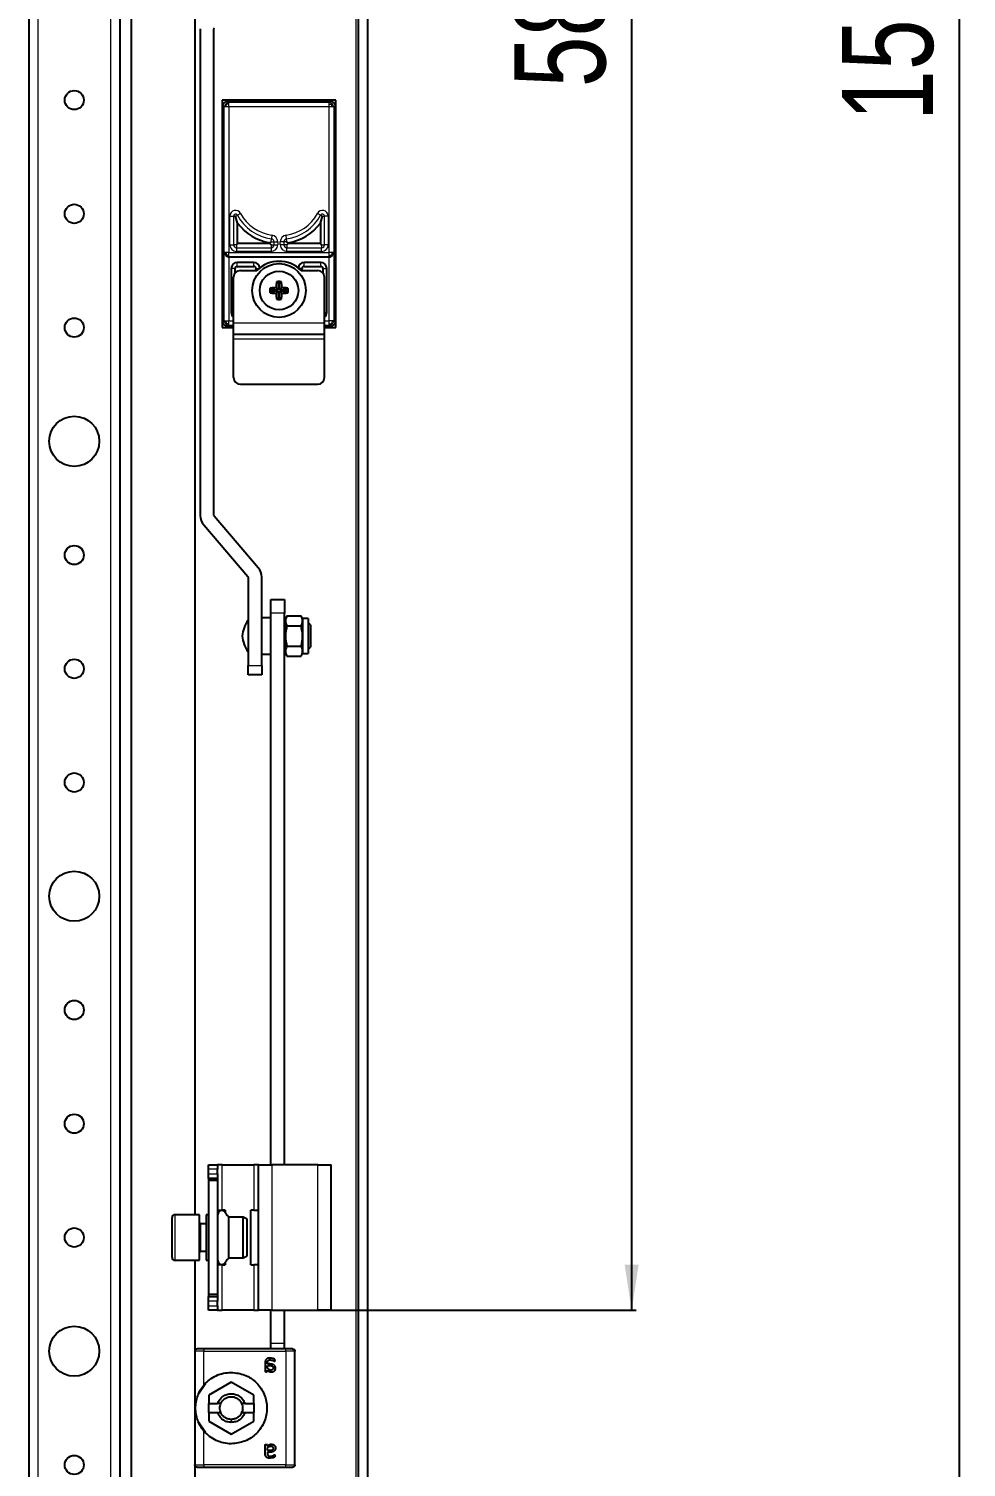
# Model space of a CAD drawing. Header units: millimetres. Extents: x -598 to 1638, y -1011 to 1043.
# Drawn here: x 1431.7 to 1637.8, y -317.3 to -1.2 of the extents above; entities that cross this region are included whole.
import ezdxf

# ---------------------------------------------------------------- set-up
doc = ezdxf.new("R2010")
doc.units = ezdxf.units.MM
doc.layers.add('FORMAT', color=7, linetype='Continuous')
doc.styles.add('SLDTEXTSTYLE0', font='TXT', dxfattribs={"width": 0.75})
doc.dimstyles.new('SLDDIMSTYLE0', dxfattribs={"dimtxt": 20, "dimasz": 10, "dimexe": 0, "dimexo": 0.0625, "dimgap": 5, "dimtad": 2, "dimdec": 1, "dimrnd": 1e-09, "dimzin": 12, "dimdsep": 46, "dimtxsty": 'SLDTEXTSTYLE0', "dimsah": 1, "dimcen": 0.09, "dimadec": 0, "dimazin": 3, "dimtfac": 1, "dimtofl": 0, "dimtmove": 0, "dimatfit": 3, "dimfxl": 0, "dimfrac": 2, "dimtolj": 1, "dimtzin": 12, "dimarcsym": 0})

# ---------------------------------------------------------------- blocks, each defined once
blk = doc.blocks.new('_D_5')
at = {"layer": 'FORMAT'}
for p, q in [((1498.25, 774.17), (1637.25, 774.17)), ((1636.25, 774.17), (1636.25, -757.83)), ((1498.25, -757.83), (1637.25, -757.83))]:
    blk.add_line(p, q, dxfattribs=at)
for points in [[(1636.25, 774.17), (1634.71, 764.17), (1637.78, 764.17)], [(1636.25, -757.83), (1637.78, -747.83), (1634.71, -747.83)]]:
    blk.add_solid(points, dxfattribs=at)
at = {"layer": 'FORMAT', "insert": (1610.46, -21.39), "char_height": 20, "attachment_point": 1, "rotation": 90, "style": 'SLDTEXTSTYLE0'}
blk.add_mtext('1532', dxfattribs=at)
blk = doc.blocks.new('_D_8')
at = {"layer": 'FORMAT'}
for p, q in [((1495.25, 299.17), (1565.25, 299.17)), ((1564.25, 299.17), (1564.25, -282.83)), ((1495.25, -282.83), (1565.25, -282.83))]:
    blk.add_line(p, q, dxfattribs=at)
for points in [[(1564.25, 299.17), (1562.71, 289.17), (1565.78, 289.17)], [(1564.25, -282.83), (1565.78, -272.83), (1562.71, -272.83)]]:
    blk.add_solid(points, dxfattribs=at)
at = {"layer": 'FORMAT', "insert": (1538.46, -14), "char_height": 20, "attachment_point": 1, "rotation": 90, "style": 'SLDTEXTSTYLE0'}
blk.add_mtext('582', dxfattribs=at)

msp = doc.modelspace()

# ---------------------------------------------------------------- linework, layer by layer
at = {"color": 7, "linetype": 'Continuous', "lineweight": 25}
for p, q in [((1504.24, -869.33), (1504.24, 885.67)), ((1506.24, -869.33), (1506.24, 885.67)), ((1454.24, 852.67), (1454.24, -836.33)), ((1431.74, 825.67), (1431.74, -809.33)), ((1451.74, 825.67), (1451.74, -809.33)), ((1468.24, 278.17), (1468.24, -261.83)), ((1469.44, -1.15), (1469.44, -108.13)), ((1472.44, -108.13), (1472.44, -1.15)), ((1499.24, -16.83), (1474.24, -16.83)), ((1474.24, -16.83), (1474.24, -66.83)), ((1474.42, -65.65), (1474.42, -18.01)), ((1475.42, -17.01), (1498.06, -17.01)), ((1499.06, -18.01), (1499.06, -65.65)), ((1499.24, -66.83), (1499.24, -16.83)), ((1477.64, -43.89), (1477.19, -42.33)), ((1477.64, -48.38), (1477.64, -43.89)), ((1495.84, -43.89), (1496.29, -42.33)), ((1495.84, -43.89), (1495.84, -48.38)), ((1477.64, -48.38), (1477.39, -48.63)), ((1484.74, -48.38), (1477.64, -48.38)), ((1484.74, -48.18), (1484.99, -47.96)), ((1484.74, -48.18), (1484.74, -48.38)), ((1484.74, -48.38), (1484.99, -48.63)), ((1488.74, -48.18), (1488.49, -47.96)), ((1488.74, -48.38), (1488.49, -48.63)), ((1488.74, -48.38), (1488.74, -48.18)), ((1495.84, -48.38), (1488.74, -48.38)), ((1495.84, -48.38), (1496.09, -48.63)), ((1475.71, -51.33), (1475.69, -51.33)), ((1475.72, -51.33), (1475.71, -51.33)), ((1497.76, -51.33), (1475.72, -51.33)), ((1481.24, -52.53), (1477.54, -52.53)), ((1477.54, -53.4), (1481.24, -53.4)), ((1495.94, -52.53), (1492.24, -52.53)), ((1492.24, -53.4), (1495.94, -53.4)), ((1497.77, -51.33), (1497.76, -51.33)), ((1497.79, -51.33), (1497.77, -51.33)), ((1476.24, -53.83), (1476.24, -63.53)), ((1476.74, -65.78), (1476.74, -55.78)), ((1477.11, -54.8), (1477.11, -53.83)), ((1478.24, -54.28), (1481.84, -54.28)), ((1481.68, -53.83), (1481.68, -54.28)), ((1486.63, -57.12), (1486.19, -56.76)), ((1486.85, -57.12), (1487.29, -56.76)), ((1491.64, -54.28), (1495.24, -54.28)), ((1491.81, -54.28), (1491.81, -53.83)), ((1496.38, -53.83), (1496.38, -54.8)), ((1496.74, -65.78), (1496.74, -55.78)), ((1497.24, -63.53), (1497.24, -53.83)), ((1485.18, -58.57), (1484.82, -58.13)), ((1485.18, -58.8), (1484.82, -59.23)), ((1486.63, -58.57), (1485.18, -58.57)), ((1485.18, -58.8), (1486.63, -58.8)), ((1486.63, -58.57), (1486.11, -58.05)), ((1486.63, -58.8), (1486.11, -59.31)), ((1486.63, -57.12), (1486.63, -58.57)), ((1486.63, -58.8), (1486.63, -60.24)), ((1486.85, -58.57), (1486.85, -57.12)), ((1486.85, -58.57), (1487.37, -58.05)), ((1488.3, -58.57), (1486.85, -58.57)), ((1486.85, -60.24), (1486.85, -58.8)), ((1486.85, -58.8), (1487.37, -59.31)), ((1486.85, -58.8), (1488.3, -58.8)), ((1488.3, -58.57), (1488.66, -58.13)), ((1488.3, -58.8), (1488.66, -59.23)), ((1486.63, -60.24), (1486.19, -60.6)), ((1486.85, -60.24), (1487.29, -60.6)), ((1476.74, -68.28), (1476.74, -65.78)), ((1496.74, -68.28), (1496.74, -65.78)), ((1474.24, -66.83), (1476.74, -66.83)), ((1476.74, -66.65), (1475.42, -66.65)), ((1476.74, -68.28), (1496.74, -68.28)), ((1476.74, -69.28), (1476.74, -68.28)), ((1476.74, -77.78), (1476.74, -69.28)), ((1498.06, -66.65), (1496.74, -66.65)), ((1496.74, -66.83), (1499.24, -66.83)), ((1496.74, -69.28), (1496.74, -68.28)), ((1496.74, -77.78), (1496.74, -69.28)), ((1478.24, -79.28), (1495.24, -79.28)), ((1470.21, -110.21), (1479.89, -121.57)), ((1482.18, -119.63), (1472.49, -108.26)), ((1479.94, -121.7), (1479.94, -141.13)), ((1482.94, -141.13), (1482.94, -121.7)), ((1484.94, -129.63), (1484.94, -126.63)), ((1484.94, -126.63), (1487.94, -126.63)), ((1484.94, -250.83), (1484.94, -129.63)), ((1487.94, -126.63), (1487.94, -129.63)), ((1487.94, -250.83), (1487.94, -129.63)), ((1484.94, -130.63), (1482.94, -130.63)), ((1488.14, -131.68), (1487.94, -131.68)), ((1488.49, -130.18), (1488.14, -130.78)), ((1488.14, -130.78), (1488.14, -138.48)), ((1488.49, -130.18), (1491.59, -130.18)), ((1488.49, -132.41), (1491.59, -132.41)), ((1491.94, -130.78), (1491.59, -130.18)), ((1493.14, -130.78), (1491.94, -130.78)), ((1491.94, -130.78), (1491.94, -138.48)), ((1493.14, -130.78), (1493.14, -138.48)), ((1493.64, -132.18), (1493.14, -131.68)), ((1493.64, -132.18), (1493.64, -137.08)), ((1482.94, -138.63), (1484.94, -138.63)), ((1487.94, -137.58), (1488.14, -137.58)), ((1488.14, -138.48), (1488.49, -139.08)), ((1488.49, -136.86), (1491.59, -136.86)), ((1488.49, -139.08), (1491.59, -139.08)), ((1491.59, -139.08), (1491.94, -138.48)), ((1491.94, -138.48), (1493.14, -138.48)), ((1493.14, -137.58), (1493.64, -137.08)), ((1479.94, -143.13), (1479.94, -141.13)), ((1482.94, -141.13), (1482.94, -143.13)), ((1482.94, -143.13), (1479.94, -143.13)), ((1471.24, -250.83), (1473.24, -250.83)), ((1471.24, -251.83), (1471.24, -250.83)), ((1471.24, -252.83), (1471.24, -251.83)), ((1471.24, -253.83), (1471.24, -252.83)), ((1473.24, -250.83), (1473.24, -251.83)), ((1474.24, -250.83), (1473.24, -250.83)), ((1473.24, -252.83), (1473.24, -251.83)), ((1473.24, -252.83), (1473.24, -253.83)), ((1474.24, -250.83), (1481.24, -250.83)), ((1482.24, -250.83), (1481.24, -250.83)), ((1482.24, -250.83), (1485.24, -250.83)), ((1482.24, -282.83), (1482.24, -250.83)), ((1495.24, -250.83), (1485.24, -250.83)), ((1495.24, -250.83), (1498.24, -250.83)), ((1498.24, -282.83), (1498.24, -250.83)), ((1473.24, -253.83), (1471.24, -253.83)), ((1471.24, -253.83), (1471.24, -254.33)), ((1473.24, -254.33), (1471.24, -254.33)), ((1471.24, -254.33), (1471.24, -279.33)), ((1473.24, -253.83), (1473.24, -254.33)), ((1473.24, -254.33), (1473.24, -279.33)), ((1469.24, -261.83), (1463.84, -261.83)), ((1469.24, -271.83), (1469.24, -261.83)), ((1471.24, -261.83), (1470.74, -261.83)), ((1470.74, -261.83), (1470.74, -263.04)), ((1473.24, -260.83), (1474.24, -260.83)), ((1474.94, -260.83), (1474.24, -260.83)), ((1474.94, -260.83), (1474.94, -261.28)), ((1478.87, -262.33), (1475.74, -262.33)), ((1475.74, -271.33), (1475.74, -262.33)), ((1479.74, -262.83), (1478.87, -262.33)), ((1478.87, -271.33), (1478.87, -262.33)), ((1480.54, -272.83), (1480.54, -260.83)), ((1481.24, -260.83), (1480.54, -260.83)), ((1481.24, -260.83), (1482.24, -260.83)), ((1463.24, -271.23), (1463.24, -262.43)), ((1470.74, -263.83), (1469.49, -263.83)), ((1470.74, -263.04), (1470.74, -271.83)), ((1479.74, -270.83), (1479.74, -262.83)), ((1463.84, -271.83), (1469.24, -271.83)), ((1468.24, -271.83), (1468.24, -291.66)), ((1469.49, -269.83), (1470.74, -269.83)), ((1470.74, -271.83), (1471.24, -271.83)), ((1475.74, -271.33), (1478.87, -271.33)), ((1478.87, -271.33), (1479.74, -270.83)), ((1474.24, -272.83), (1473.24, -272.83)), ((1474.24, -272.83), (1474.94, -272.83)), ((1474.94, -272.38), (1474.94, -272.83)), ((1480.54, -272.83), (1481.24, -272.83)), ((1482.24, -272.83), (1481.24, -272.83)), ((1473.24, -279.33), (1471.24, -279.33)), ((1471.24, -279.33), (1471.24, -279.83)), ((1471.24, -280.83), (1471.24, -279.83)), ((1471.24, -279.83), (1473.24, -279.83)), ((1471.24, -281.83), (1471.24, -280.83)), ((1473.24, -279.33), (1473.24, -279.83)), ((1473.24, -279.83), (1473.24, -280.83)), ((1473.24, -281.83), (1473.24, -280.83)), ((1471.24, -282.83), (1471.24, -281.83)), ((1473.24, -282.83), (1471.24, -282.83)), ((1473.24, -281.83), (1473.24, -282.83)), ((1473.24, -282.83), (1474.24, -282.83)), ((1481.24, -282.83), (1474.24, -282.83)), ((1481.24, -282.83), (1482.24, -282.83)), ((1485.24, -282.83), (1482.24, -282.83)), ((1484.94, -290.13), (1484.94, -282.83)), ((1485.24, -282.83), (1495.24, -282.83)), ((1487.94, -290.13), (1487.94, -282.83)), ((1498.24, -282.83), (1495.24, -282.83)), ((1484.94, -291.39), (1484.94, -290.13)), ((1487.94, -291.39), (1487.94, -290.13)), ((1468.24, -291.83), (1468.24, -316.83)), ((1488.24, -291.33), (1470.24, -291.33)), ((1488.84, -291.33), (1488.59, -291.33)), ((1490.24, -316.83), (1490.24, -291.83)), ((1483.68, -294.37), (1483.68, -296.24)), ((1484.14, -296.24), (1484.14, -295.96)), ((1484.21, -294.63), (1484.21, -294.41)), ((1484.59, -294.63), (1484.21, -294.63)), ((1484.21, -294.98), (1484.64, -294.98)), ((1484.21, -295.57), (1484.21, -294.98)), ((1469.07, -301.2), (1470.58, -298.95)), ((1476.24, -298.62), (1471.29, -301.47)), ((1481.19, -301.47), (1476.24, -298.62)), ((1471.29, -301.47), (1471.29, -303.33)), ((1471.29, -305.33), (1471.29, -303.33)), ((1471.29, -303.33), (1473.25, -303.33)), ((1473.95, -303.33), (1473.25, -303.33)), ((1479.23, -303.33), (1478.53, -303.33)), ((1479.23, -303.33), (1481.19, -303.33)), ((1481.19, -303.33), (1481.19, -301.47)), ((1481.19, -303.33), (1481.19, -305.33)), ((1471.29, -305.33), (1471.29, -307.19)), ((1471.29, -305.33), (1473.25, -305.33)), ((1473.25, -305.33), (1473.95, -305.33)), ((1478.53, -305.33), (1479.23, -305.33)), ((1479.23, -305.33), (1481.19, -305.33)), ((1481.19, -307.19), (1481.19, -305.33)), ((1470.58, -309.71), (1469.07, -307.46)), ((1471.29, -307.19), (1476.24, -310.05)), ((1476.24, -310.05), (1481.19, -307.19)), ((1483.68, -314.29), (1483.68, -312.42)), ((1484.14, -312.42), (1484.14, -312.7)), ((1484.21, -313.68), (1484.21, -313.1)), ((1484.64, -313.68), (1484.21, -313.68)), ((1484.59, -314.04), (1484.21, -314.04)), ((1484.21, -314.04), (1484.21, -314.26)), ((1468.24, -317.01), (1468.24, -736.83)), ((1470.24, -317.33), (1488.24, -317.33)), ((1488.59, -317.33), (1488.84, -317.33))]:
    msp.add_line(p, q, dxfattribs=at)
at = {"color": 8, "linetype": 'Continuous', "lineweight": 18}
for p, q in [((1503.64, 883.07), (1503.64, -866.73)), ((1433.74, 825.67), (1433.74, -809.33)), ((1449.74, 825.67), (1449.74, -809.33)), ((1474.72, -18.31), (1474.42, -18.01)), ((1474.72, -50.33), (1474.72, -18.31)), ((1475.42, -17.01), (1475.72, -17.31)), ((1475.72, -17.31), (1497.76, -17.31)), ((1475.72, -18.31), (1475.72, -50.33)), ((1497.76, -18.31), (1475.72, -18.31)), ((1497.76, -17.31), (1498.06, -17.01)), ((1497.76, -50.33), (1497.76, -18.31)), ((1499.06, -18.01), (1498.76, -18.31)), ((1498.76, -18.31), (1498.76, -50.33)), ((1475.93, -48.63), (1475.93, -42.33)), ((1475.93, -42.33), (1476.73, -42.33)), ((1476.73, -42.33), (1476.73, -48.63)), ((1477.19, -42.33), (1476.73, -42.33)), ((1477.19, -42.33), (1477.6, -42.11)), ((1478.3, -41.73), (1477.6, -42.11)), ((1495.89, -42.11), (1495.18, -41.73)), ((1496.29, -42.33), (1495.89, -42.11)), ((1496.29, -42.33), (1496.75, -42.33)), ((1497.55, -42.33), (1496.75, -42.33)), ((1496.75, -48.63), (1496.75, -42.33)), ((1497.55, -42.33), (1497.55, -48.63)), ((1484.99, -47.96), (1485.08, -47.31)), ((1485.19, -46.51), (1485.08, -47.31)), ((1488.4, -47.31), (1488.29, -46.51)), ((1488.49, -47.96), (1488.4, -47.31)), ((1474.69, -50.33), (1474.72, -50.33)), ((1474.69, -65.38), (1474.69, -50.33)), ((1475.72, -50.33), (1497.76, -50.33)), ((1475.93, -48.63), (1476.73, -48.63)), ((1477.39, -48.63), (1476.73, -48.63)), ((1477.39, -48.63), (1477.39, -49.29)), ((1477.39, -49.29), (1477.39, -50.09)), ((1477.39, -49.29), (1484.99, -49.29)), ((1484.99, -50.09), (1477.39, -50.09)), ((1484.99, -47.96), (1485.65, -47.96)), ((1484.99, -48.63), (1484.99, -49.29)), ((1484.99, -48.63), (1485.65, -48.63)), ((1484.99, -49.29), (1484.99, -50.09)), ((1485.65, -47.96), (1486.45, -47.96)), ((1485.65, -48.63), (1485.65, -47.96)), ((1485.65, -48.63), (1486.45, -48.63)), ((1486.45, -47.96), (1486.45, -48.63)), ((1487.03, -48.63), (1487.03, -47.96)), ((1487.83, -47.96), (1487.03, -47.96)), ((1487.83, -48.63), (1487.03, -48.63)), ((1487.83, -47.96), (1487.83, -48.63)), ((1488.49, -47.96), (1487.83, -47.96)), ((1488.49, -48.63), (1487.83, -48.63)), ((1488.49, -48.63), (1488.49, -49.29)), ((1488.49, -50.09), (1488.49, -49.29)), ((1488.49, -49.29), (1496.09, -49.29)), ((1496.09, -50.09), (1488.49, -50.09)), ((1496.09, -48.63), (1496.09, -49.29)), ((1496.09, -48.63), (1496.75, -48.63)), ((1496.09, -50.09), (1496.09, -49.29)), ((1497.55, -48.63), (1496.75, -48.63)), ((1498.76, -50.33), (1498.79, -50.33)), ((1498.79, -50.33), (1498.79, -65.38)), ((1475.69, -51.33), (1475.69, -65.38)), ((1477.54, -53.4), (1477.54, -52.53)), ((1481.24, -53.4), (1481.24, -52.53)), ((1492.24, -53.4), (1492.24, -52.53)), ((1495.94, -53.4), (1495.94, -52.53)), ((1497.79, -65.38), (1497.79, -51.33)), ((1477.11, -53.83), (1476.24, -53.83)), ((1481.68, -53.83), (1482.35, -53.83)), ((1491.81, -53.83), (1491.13, -53.83)), ((1496.38, -53.83), (1497.24, -53.83)), ((1474.42, -65.65), (1474.69, -65.38)), ((1475.69, -66.38), (1475.42, -66.65)), ((1475.69, -65.38), (1476.74, -65.38)), ((1476.74, -66.38), (1475.69, -66.38)), ((1476.74, -63.53), (1476.24, -63.53)), ((1476.74, -65.78), (1496.74, -65.78)), ((1496.74, -63.53), (1497.24, -63.53)), ((1496.74, -65.38), (1497.79, -65.38)), ((1497.79, -66.38), (1496.74, -66.38)), ((1498.06, -66.65), (1497.79, -66.38)), ((1498.79, -65.38), (1499.06, -65.65)), ((1476.74, -69.28), (1496.74, -69.28)), ((1487.94, -129.63), (1484.94, -129.63)), ((1479.94, -141.13), (1482.94, -141.13)), ((1473.24, -251.83), (1471.24, -251.83)), ((1471.24, -252.83), (1473.24, -252.83)), ((1474.24, -260.83), (1474.24, -250.83)), ((1481.24, -250.83), (1481.24, -260.83)), ((1485.24, -282.83), (1485.24, -250.83)), ((1495.24, -282.83), (1495.24, -250.83)), ((1463.84, -261.83), (1463.84, -271.83)), ((1469.49, -263.83), (1469.49, -265.3)), ((1469.49, -265.3), (1469.49, -269.83)), ((1474.24, -282.83), (1474.24, -272.83)), ((1481.24, -272.83), (1481.24, -282.83)), ((1473.24, -280.83), (1471.24, -280.83)), ((1471.24, -281.83), (1473.24, -281.83)), ((1487.94, -290.13), (1484.94, -290.13)), ((1470.24, -299.27), (1470.24, -291.83)), ((1470.24, -291.83), (1488.24, -291.83)), ((1488.24, -291.83), (1488.24, -316.83)), ((1470.24, -316.83), (1470.24, -309.39)), ((1476.24, -306.83), (1476.24, -307.48)), ((1488.24, -316.83), (1470.24, -316.83))]:
    msp.add_line(p, q, dxfattribs=at)
at = {"color": 7, "linetype": 'Continuous', "lineweight": 25}
for centre, radius in [((1441.74, -16.83), 2.1), ((1441.74, -41.83), 2.1), ((1486.74, -58.68), 5.9), ((1486.74, -58.68), 4.25), ((1441.74, -66.83), 2.1), ((1441.74, -91.83), 5.5), ((1441.74, -116.83), 2.1), ((1441.74, -141.83), 2.1), ((1441.74, -166.83), 2.1), ((1441.74, -191.83), 5.5), ((1441.74, -216.83), 2.1), ((1441.74, -241.83), 2.1), ((1441.74, -266.83), 2.1), ((1441.74, -291.83), 5.5), ((1441.74, -316.83), 2.1)]:
    msp.add_circle(centre, radius, dxfattribs=at)
for centre, radius, start, end in [((1472.64, -1.15), 0.2, 141.4416, 180), ((1486.44, -37.36), 10.95, 216.5958, 261.061), ((1487.04, -37.36), 10.95, 278.939, 323.4042), ((1477.54, -53.83), 1.3, 90, 180), ((1477.54, -53.83), 0.435, 90, 180), ((1481.24, -53.83), 1.3, 6.3593, 90), ((1481.24, -53.83), 0.435, 0, 90), ((1486.74, -59.28), 7, 45.5847, 134.4153), ((1492.24, -53.83), 1.3, 90, 173.6407), ((1492.24, -53.83), 0.435, 90, 180), ((1495.94, -53.83), 1.3, 0, 90), ((1495.94, -53.83), 0.435, 0, 90), ((1478.24, -55.78), 1.5, 90, 180), ((1504.82, -58.61), 18.72, 174.3168, 178.2751), ((1486.74, -58.68), 2, 74.1146, 105.8854), ((1468.66, -58.61), 18.72, 1.7249, 5.6832), ((1495.24, -55.78), 1.5, 0, 90), ((1486.74, -58.68), 2, 164.1146, 195.8854), ((1486.67, -76.76), 18.72, 91.7249, 95.6832), ((1486.67, -40.6), 18.72, 264.3168, 268.2751), ((1486.74, -58.68), 1.56, 175.8165, 184.1835), ((1504.82, -58.75), 18.72, 181.7249, 185.6832), ((1486.74, -58.68), 1.56, 85.8165, 94.1835), ((1468.66, -58.75), 18.72, 354.3168, 358.2751), ((1486.81, -76.76), 18.72, 84.3168, 88.2751), ((1486.81, -40.6), 18.72, 271.7249, 275.6832), ((1486.74, -58.68), 1.56, 355.8165, 4.1835), ((1486.74, -58.68), 2, 344.1146, 15.8854), ((1486.74, -58.68), 2, 254.1146, 285.8854), ((1486.74, -58.68), 1.56, 265.8165, 274.1835), ((1477.54, -63.53), 1.3, 180, 232.0201), ((1495.94, -63.53), 1.3, 307.9799, 0), ((1478.24, -77.78), 1.5, 180, 270), ((1495.24, -77.78), 1.5, 270, 0), ((1472.64, -108.13), 3.2, 180, 220.4367), ((1472.64, -108.13), 0.2, 180, 220.4367), ((1479.74, -121.7), 3.2, 0, 40.4367), ((1479.74, -121.7), 0.2, 0, 40.4367), ((1486.58, -135.59), 8, 146.1291, 173.1181), ((1486.58, -133.67), 8, 186.8819, 213.8709), ((1463.84, -262.43), 0.6, 90, 180), ((1469.49, -263.58), 0.25, 180, 270), ((1463.84, -271.23), 0.6, 180, 270), ((1469.49, -270.08), 0.25, 90, 180)]:
    msp.add_arc(centre, radius, start, end, dxfattribs=at)
at = {"color": 8, "linetype": 'Continuous', "lineweight": 18}
for centre, radius, start, end in [((1477.19, -42.33), 1.26, 28.2631, 180), ((1496.29, -42.33), 1.26, 0, 151.7369), ((1477.19, -42.33), 0.46, 28.2631, 180), ((1486.44, -37.36), 10.04, 208.2631, 262.2213), ((1486.44, -37.36), 9.24, 208.2631, 262.2213), ((1487.04, -37.36), 9.24, 277.7787, 331.7369), ((1487.04, -37.36), 10.04, 277.7787, 331.7369), ((1496.29, -42.33), 0.46, 0, 151.7369), ((1484.99, -47.96), 0.66, 0, 82.2213), ((1484.99, -47.96), 1.46, 0, 82.2213), ((1488.49, -47.96), 1.46, 97.7787, 180), ((1488.49, -47.96), 0.66, 97.7787, 180), ((1477.39, -48.63), 1.46, 180, 270), ((1477.39, -48.63), 0.66, 180, 270), ((1484.99, -48.63), 1.46, 270, 0), ((1484.99, -48.63), 0.66, 270, 0), ((1488.49, -48.63), 1.46, 180, 270), ((1488.49, -48.63), 0.66, 180, 270), ((1496.09, -48.63), 1.46, 270, 0), ((1496.09, -48.63), 0.66, 270, 0)]:
    msp.add_arc(centre, radius, start, end, dxfattribs=at)
at = {"color": 7, "linetype": 'Continuous', "lineweight": 25}
for points, knots in [([(1474.42, -18.01), (1474.43, -17.99), (1474.44, -17.86), (1474.57, -17.64), (1474.78, -17.38), (1475.02, -17.17), (1475.22, -17.07), (1475.33, -17.02), (1475.39, -17.02), (1475.42, -17.01)], [0, 0, 0, 0, 0.0566974, 0.2503517, 0.4998638, 0.7488693, 0.8744535, 0.9435148, 1, 1, 1, 1]), ([(1498.06, -17.01), (1498.09, -17.02), (1498.21, -17.03), (1498.43, -17.16), (1498.7, -17.37), (1498.9, -17.61), (1499.01, -17.81), (1499.05, -17.92), (1499.06, -17.99), (1499.06, -18.01)], [0, 0, 0, 0, 0.056697, 0.250352, 0.499864, 0.748869, 0.874453, 0.943515, 1, 1, 1, 1]), ([(1474.69, -50.33), (1474.7, -50.38), (1474.75, -50.59), (1474.98, -50.88), (1475.25, -51.13), (1475.46, -51.25), (1475.59, -51.31), (1475.66, -51.33), (1475.69, -51.33)], [0, 0, 0, 0, 0.125207, 0.499639, 0.74848, 0.874099, 0.946251, 1, 1, 1, 1]), ([(1497.79, -51.33), (1497.82, -51.33), (1497.97, -51.3), (1498.2, -51.15), (1498.46, -50.92), (1498.65, -50.69), (1498.76, -50.49), (1498.78, -50.38), (1498.79, -50.33)], [0, 0, 0, 0, 0.053741, 0.2506254, 0.4994286, 0.749504, 0.8748127, 1, 1, 1, 1]), ([(1497.76, -51.33), (1497.79, -51.33), (1497.85, -51.32), (1497.97, -51.28), (1498.16, -51.17), (1498.3, -51.05), (1498.39, -50.96)], [0, 0, 0, 0, 0.124863, 0.249962, 0.500073, 1, 1, 1, 1]), ([(1475.42, -66.65), (1475.39, -66.65), (1475.27, -66.63), (1475.05, -66.51), (1474.79, -66.29), (1474.58, -66.05), (1474.48, -65.86), (1474.43, -65.74), (1474.43, -65.68), (1474.42, -65.65)], [0, 0, 0, 0, 0.0566974, 0.2503517, 0.4998638, 0.7488693, 0.8744535, 0.9435148, 1, 1, 1, 1]), ([(1499.06, -65.65), (1499.06, -65.68), (1499.04, -65.8), (1498.91, -66.02), (1498.7, -66.29), (1498.46, -66.49), (1498.27, -66.6), (1498.15, -66.64), (1498.09, -66.65), (1498.06, -66.65)], [0, 0, 0, 0, 0.056697, 0.250352, 0.499864, 0.748869, 0.874453, 0.943515, 1, 1, 1, 1]), ([(1488.49, -130.18), (1488.31, -130.58), (1487.97, -131.32), (1488.32, -132.06), (1488.49, -132.41)], [0, 0, 0, 0, 0.534707, 1, 1, 1, 1]), ([(1488.49, -132.41), (1488.31, -133.16), (1487.97, -134.64), (1488.32, -136.13), (1488.49, -136.86)], [0, 0, 0, 0, 0.508481, 1, 1, 1, 1]), ([(1491.59, -132.41), (1491.77, -132.01), (1492.11, -131.26), (1491.76, -130.53), (1491.59, -130.18)], [0, 0, 0, 0, 0.534707, 1, 1, 1, 1]), ([(1491.59, -136.86), (1491.77, -136.1), (1492.11, -134.62), (1491.76, -133.13), (1491.59, -132.41)], [0, 0, 0, 0, 0.508481, 1, 1, 1, 1]), ([(1488.49, -136.86), (1488.31, -137.25), (1487.97, -138), (1488.32, -138.74), (1488.49, -139.08)], [0, 0, 0, 0, 0.534707, 1, 1, 1, 1]), ([(1491.59, -139.08), (1491.77, -138.68), (1492.11, -137.94), (1491.76, -137.2), (1491.59, -136.86)], [0, 0, 0, 0, 0.534707, 1, 1, 1, 1]), ([(1475.74, -262.33), (1475.57, -262.18), (1475.22, -261.87), (1475.02, -261.3), (1474.66, -261), (1474.32, -260.87), (1473.96, -260.9), (1473.62, -261.09), (1473.36, -261.45), (1473.28, -261.75), (1473.24, -261.9)], [0, 0, 0, 0, 0.185676, 0.371025, 0.466937, 0.562172, 0.656347, 0.751553, 0.873842, 1, 1, 1, 1]), ([(1473.24, -271.76), (1473.28, -271.91), (1473.36, -272.21), (1473.62, -272.57), (1473.96, -272.76), (1474.32, -272.79), (1474.66, -272.66), (1475.02, -272.36), (1475.22, -271.79), (1475.57, -271.48), (1475.74, -271.33)], [0, 0, 0, 0, 0.126158, 0.248447, 0.343653, 0.437828, 0.533063, 0.628975, 0.814324, 1, 1, 1, 1]), ([(1484.79, -293.33), (1484.65, -293.34), (1484.42, -293.35), (1484.14, -293.44), (1483.96, -293.56), (1483.81, -293.73), (1483.7, -294), (1483.69, -294.23), (1483.68, -294.37)], [0, 0, 0, 0, 0.250089, 0.382495, 0.500259, 0.622163, 0.750133, 1, 1, 1, 1]), ([(1484.21, -294.41), (1484.22, -294.32), (1484.22, -294.18), (1484.28, -294.01), (1484.35, -293.9), (1484.46, -293.82), (1484.58, -293.77), (1484.72, -293.75), (1484.81, -293.74), (1484.85, -293.74)], [0, 0, 0, 0, 0.250023, 0.382539, 0.499802, 0.620838, 0.749652, 0.874777, 1, 1, 1, 1]), ([(1485.86, -293.83), (1485.86, -293.77), (1485.86, -293.69), (1485.79, -293.6), (1485.66, -293.51), (1485.33, -293.38), (1485.01, -293.35), (1484.79, -293.33)], [0, 0, 0, 0, 0.1246927, 0.1871822, 0.2497734, 0.5000394, 1, 1, 1, 1]), ([(1484.85, -293.74), (1485.01, -293.76), (1485.25, -293.79), (1485.51, -293.91), (1485.63, -293.98), (1485.7, -294.02), (1485.74, -294.03), (1485.76, -294.04)], [0, 0, 0, 0, 0.4987, 0.749508, 0.874949, 0.946783, 1, 1, 1, 1]), ([(1485.76, -294.04), (1485.77, -294.04), (1485.78, -294.03), (1485.8, -294.02), (1485.82, -294.01), (1485.83, -293.99), (1485.85, -293.95), (1485.86, -293.91), (1485.86, -293.86), (1485.86, -293.84), (1485.86, -293.83)], [0, 0, 0, 0, 0.128825, 0.180169, 0.243397, 0.36986, 0.499864, 0.749649, 0.843476, 1, 1, 1, 1]), ([(1483.68, -296.24), (1483.68, -296.25), (1483.68, -296.27), (1483.7, -296.29), (1483.72, -296.31), (1483.8, -296.33), (1483.87, -296.33), (1483.91, -296.33)], [0, 0, 0, 0, 0.124881, 0.183376, 0.250934, 0.500336, 1, 1, 1, 1]), ([(1483.91, -296.33), (1483.96, -296.33), (1484.02, -296.33), (1484.1, -296.31), (1484.13, -296.29), (1484.14, -296.27), (1484.14, -296.25), (1484.14, -296.24)], [0, 0, 0, 0, 0.499718, 0.749437, 0.810587, 0.875078, 1, 1, 1, 1]), ([(1484.14, -295.96), (1484.26, -296.07), (1484.45, -296.24), (1484.73, -296.35), (1484.89, -296.39), (1484.97, -296.39), (1485.02, -296.39)], [0, 0, 0, 0, 0.499113, 0.749325, 0.874665, 1, 1, 1, 1]), ([(1484.93, -295.98), (1484.86, -295.97), (1484.72, -295.96), (1484.46, -295.83), (1484.31, -295.67), (1484.21, -295.57)], [0, 0, 0, 0, 0.249939, 0.499864, 1, 1, 1, 1]), ([(1485.98, -295.55), (1485.97, -295.47), (1485.96, -295.31), (1485.87, -295.09), (1485.71, -294.92), (1485.45, -294.75), (1485.06, -294.64), (1484.75, -294.63), (1484.59, -294.63)], [0, 0, 0, 0, 0.125049, 0.249886, 0.370856, 0.49982, 0.749609, 1, 1, 1, 1]), ([(1484.64, -294.98), (1484.74, -294.98), (1484.92, -294.99), (1485.15, -295.05), (1485.29, -295.14), (1485.39, -295.24), (1485.44, -295.37), (1485.44, -295.46), (1485.45, -295.51)], [0, 0, 0, 0, 0.279652, 0.500248, 0.629485, 0.750186, 0.875763, 1, 1, 1, 1]), ([(1485.45, -295.51), (1485.44, -295.57), (1485.43, -295.67), (1485.37, -295.79), (1485.3, -295.86), (1485.22, -295.92), (1485.13, -295.96), (1485.03, -295.97), (1484.97, -295.98), (1484.93, -295.98)], [0, 0, 0, 0, 0.2491681, 0.3736348, 0.4993903, 0.6193944, 0.7496557, 0.8747703, 1, 1, 1, 1]), ([(1485.02, -296.39), (1485.14, -296.38), (1485.32, -296.37), (1485.55, -296.29), (1485.7, -296.19), (1485.82, -296.06), (1485.95, -295.85), (1485.97, -295.67), (1485.98, -295.55)], [0, 0, 0, 0, 0.25007, 0.379181, 0.500499, 0.62417, 0.750842, 1, 1, 1, 1]), ([(1470.24, -309.39), (1469.95, -309.01), (1469.38, -308.26), (1468.83, -307.01), (1468.48, -305.73), (1468.35, -304.33), (1468.48, -302.93), (1468.83, -301.65), (1469.39, -300.4), (1469.96, -299.65), (1470.24, -299.27)], [0, 0, 0, 0, 0.125762, 0.25037, 0.375307, 0.500139, 0.62481, 0.749763, 0.874888, 1, 1, 1, 1]), ([(1483.68, -312.42), (1483.68, -312.41), (1483.68, -312.39), (1483.7, -312.38), (1483.72, -312.35), (1483.8, -312.33), (1483.87, -312.33), (1483.91, -312.33)], [0, 0, 0, 0, 0.124884, 0.186377, 0.250914, 0.500322, 1, 1, 1, 1]), ([(1483.91, -312.33), (1483.96, -312.33), (1484.02, -312.33), (1484.08, -312.35), (1484.11, -312.36), (1484.13, -312.37), (1484.14, -312.39), (1484.14, -312.41), (1484.14, -312.42)], [0, 0, 0, 0, 0.4991618, 0.6442419, 0.7496985, 0.8136051, 0.8752168, 1, 1, 1, 1]), ([(1484.14, -312.7), (1484.26, -312.59), (1484.45, -312.42), (1484.77, -312.29), (1484.93, -312.28), (1485.02, -312.27)], [0, 0, 0, 0, 0.499364, 0.749701, 1, 1, 1, 1]), ([(1484.21, -313.1), (1484.31, -312.99), (1484.46, -312.83), (1484.69, -312.72), (1484.83, -312.69), (1484.9, -312.69), (1484.93, -312.68)], [0, 0, 0, 0, 0.499765, 0.749504, 0.874771, 1, 1, 1, 1]), ([(1484.93, -312.68), (1485, -312.69), (1485.1, -312.69), (1485.22, -312.74), (1485.3, -312.8), (1485.37, -312.87), (1485.42, -312.96), (1485.44, -313.06), (1485.45, -313.12), (1485.45, -313.15)], [0, 0, 0, 0, 0.249623, 0.37714, 0.499734, 0.62273, 0.749812, 0.874876, 1, 1, 1, 1]), ([(1485.02, -312.27), (1485.14, -312.28), (1485.32, -312.29), (1485.55, -312.38), (1485.7, -312.47), (1485.82, -312.6), (1485.95, -312.81), (1485.97, -312.99), (1485.98, -313.12)], [0, 0, 0, 0, 0.25007, 0.379559, 0.500499, 0.624556, 0.750843, 1, 1, 1, 1]), ([(1484.79, -315.33), (1484.72, -315.33), (1484.57, -315.33), (1484.35, -315.29), (1484.14, -315.22), (1483.96, -315.1), (1483.81, -314.93), (1483.7, -314.66), (1483.69, -314.44), (1483.68, -314.29)], [0, 0, 0, 0, 0.125255, 0.250437, 0.383066, 0.500493, 0.622629, 0.75025, 1, 1, 1, 1]), ([(1484.21, -314.26), (1484.21, -314.3), (1484.21, -314.39), (1484.24, -314.52), (1484.28, -314.65), (1484.35, -314.76), (1484.46, -314.84), (1484.63, -314.91), (1484.76, -314.92), (1484.85, -314.92)], [0, 0, 0, 0, 0.125295, 0.250514, 0.383518, 0.50035, 0.621938, 0.750243, 1, 1, 1, 1]), ([(1485.98, -313.12), (1485.98, -313.16), (1485.97, -313.23), (1485.94, -313.39), (1485.87, -313.57), (1485.71, -313.75), (1485.44, -313.91), (1485.06, -314.02), (1484.75, -314.03), (1484.59, -314.04)], [0, 0, 0, 0, 0.062637, 0.125278, 0.250072, 0.374841, 0.499994, 0.749696, 1, 1, 1, 1]), ([(1485.45, -313.15), (1485.44, -313.2), (1485.44, -313.29), (1485.39, -313.42), (1485.29, -313.52), (1485.15, -313.61), (1484.92, -313.67), (1484.74, -313.68), (1484.64, -313.68)], [0, 0, 0, 0, 0.124446, 0.249795, 0.37, 0.499734, 0.719932, 1, 1, 1, 1]), ([(1485.86, -314.83), (1485.86, -314.86), (1485.86, -314.91), (1485.84, -315), (1485.79, -315.06), (1485.66, -315.15), (1485.33, -315.28), (1485.01, -315.31), (1484.79, -315.33)], [0, 0, 0, 0, 0.062686, 0.125173, 0.187628, 0.250185, 0.500314, 1, 1, 1, 1]), ([(1484.85, -314.92), (1485.01, -314.91), (1485.32, -314.88), (1485.58, -314.67), (1485.74, -314.63), (1485.76, -314.63)], [0, 0, 0, 0, 0.498852, 0.946609, 1, 1, 1, 1]), ([(1485.76, -314.63), (1485.77, -314.63), (1485.78, -314.63), (1485.8, -314.64), (1485.82, -314.65), (1485.83, -314.68), (1485.86, -314.74), (1485.86, -314.79), (1485.86, -314.83)], [0, 0, 0, 0, 0.13107, 0.182437, 0.243796, 0.371388, 0.500442, 1, 1, 1, 1])]:
    msp.add_open_spline(points, degree=3, knots=knots, dxfattribs=at)
at = {"color": 8, "linetype": 'Continuous', "lineweight": 18}
for points, knots in [([(1475.09, -17.68), (1475.01, -17.78), (1474.88, -17.91), (1474.78, -18.1), (1474.73, -18.22), (1474.73, -18.28), (1474.72, -18.31)], [0, 0, 0, 0, 0.499932, 0.750046, 0.875143, 1, 1, 1, 1]), ([(1475.1, -18.31), (1474.99, -18.31), (1474.85, -18.31), (1474.74, -18.31), (1474.73, -18.31), (1474.72, -18.31)], [0, 0, 0, 0, 0.633094, 0.851999, 1, 1, 1, 1]), ([(1475.72, -17.31), (1475.69, -17.32), (1475.63, -17.32), (1475.51, -17.37), (1475.32, -17.47), (1475.18, -17.6), (1475.09, -17.68)], [0, 0, 0, 0, 0.124863, 0.249962, 0.500073, 1, 1, 1, 1]), ([(1475.09, -17.68), (1475.1, -17.69), (1475.11, -17.7), (1475.18, -17.77), (1475.2, -17.79)], [0, 0, 0, 0, 0.584601, 1, 1, 1, 1]), ([(1475.1, -18.31), (1475.1, -18.21), (1475.11, -18.02), (1475.18, -17.86), (1475.2, -17.79)], [0, 0, 0, 0, 0.584782, 1, 1, 1, 1]), ([(1475.72, -18.31), (1475.69, -18.31), (1475.6, -18.31), (1475.37, -18.31), (1475.21, -18.31), (1475.1, -18.31)], [0, 0, 0, 0, 0.148001, 0.366906, 1, 1, 1, 1]), ([(1475.72, -17.69), (1475.61, -17.69), (1475.43, -17.7), (1475.27, -17.77), (1475.2, -17.79)], [0, 0, 0, 0, 0.584782, 1, 1, 1, 1]), ([(1475.72, -17.69), (1475.72, -17.6), (1475.72, -17.48), (1475.72, -17.37), (1475.72, -17.32), (1475.72, -17.32), (1475.72, -17.31)], [0, 0, 0, 0, 0.499933, 0.750044, 0.87514, 1, 1, 1, 1]), ([(1475.72, -18.31), (1475.72, -18.28), (1475.72, -18.22), (1475.72, -18.11), (1475.72, -17.92), (1475.72, -17.78), (1475.72, -17.69)], [0, 0, 0, 0, 0.124527, 0.250035, 0.500121, 1, 1, 1, 1]), ([(1497.76, -17.69), (1497.76, -17.58), (1497.76, -17.44), (1497.76, -17.33), (1497.76, -17.32), (1497.76, -17.31)], [0, 0, 0, 0, 0.633094, 0.851999, 1, 1, 1, 1]), ([(1498.39, -17.68), (1498.3, -17.6), (1498.16, -17.47), (1497.97, -17.37), (1497.85, -17.32), (1497.79, -17.32), (1497.76, -17.31)], [0, 0, 0, 0, 0.499932, 0.750046, 0.875143, 1, 1, 1, 1]), ([(1497.76, -18.31), (1497.76, -18.28), (1497.76, -18.19), (1497.76, -17.96), (1497.76, -17.8), (1497.76, -17.69)], [0, 0, 0, 0, 0.148001, 0.3669064, 1, 1, 1, 1]), ([(1497.76, -17.69), (1497.87, -17.69), (1498.05, -17.7), (1498.21, -17.77), (1498.28, -17.79)], [0, 0, 0, 0, 0.584782, 1, 1, 1, 1]), ([(1498.38, -18.31), (1498.27, -18.31), (1498.11, -18.31), (1497.88, -18.31), (1497.79, -18.31), (1497.76, -18.31)], [0, 0, 0, 0, 0.633094, 0.851999, 1, 1, 1, 1]), ([(1498.39, -17.68), (1498.38, -17.69), (1498.37, -17.7), (1498.31, -17.77), (1498.28, -17.79)], [0, 0, 0, 0, 0.584601, 1, 1, 1, 1]), ([(1498.38, -18.31), (1498.38, -18.21), (1498.37, -18.02), (1498.31, -17.86), (1498.28, -17.79)], [0, 0, 0, 0, 0.584782, 1, 1, 1, 1]), ([(1498.76, -18.31), (1498.75, -18.31), (1498.74, -18.31), (1498.63, -18.31), (1498.49, -18.31), (1498.38, -18.31)], [0, 0, 0, 0, 0.148001, 0.366906, 1, 1, 1, 1]), ([(1498.76, -18.31), (1498.75, -18.28), (1498.75, -18.22), (1498.7, -18.1), (1498.6, -17.91), (1498.47, -17.78), (1498.39, -17.68)], [0, 0, 0, 0, 0.124863, 0.249962, 0.500073, 1, 1, 1, 1]), ([(1475.1, -50.33), (1475.01, -50.33), (1474.89, -50.33), (1474.78, -50.33), (1474.73, -50.33), (1474.73, -50.33), (1474.72, -50.33)], [0, 0, 0, 0, 0.49988, 0.749964, 0.875473, 1, 1, 1, 1]), ([(1475.09, -50.96), (1474.99, -50.84), (1474.85, -50.68), (1474.74, -50.46), (1474.73, -50.37), (1474.72, -50.33)], [0, 0, 0, 0, 0.633497, 0.852215, 1, 1, 1, 1]), ([(1475.72, -50.33), (1475.69, -50.33), (1475.63, -50.33), (1475.52, -50.33), (1475.33, -50.33), (1475.19, -50.33), (1475.1, -50.33)], [0, 0, 0, 0, 0.124527, 0.250035, 0.500121, 1, 1, 1, 1]), ([(1475.1, -50.33), (1475.1, -50.44), (1475.11, -50.63), (1475.17, -50.79), (1475.2, -50.85)], [0, 0, 0, 0, 0.585225, 1, 1, 1, 1]), ([(1475.72, -50.96), (1475.72, -50.87), (1475.72, -50.73), (1475.72, -50.54), (1475.72, -50.42), (1475.72, -50.36), (1475.72, -50.33)], [0, 0, 0, 0, 0.4998775, 0.7499648, 0.8754836, 1, 1, 1, 1]), ([(1497.76, -50.96), (1497.76, -50.84), (1497.76, -50.68), (1497.76, -50.46), (1497.76, -50.37), (1497.76, -50.33)], [0, 0, 0, 0, 0.633497, 0.852215, 1, 1, 1, 1]), ([(1498.38, -50.33), (1498.29, -50.33), (1498.16, -50.33), (1497.97, -50.33), (1497.85, -50.33), (1497.79, -50.33), (1497.76, -50.33)], [0, 0, 0, 0, 0.4998798, 0.7499641, 0.8754727, 1, 1, 1, 1]), ([(1498.38, -50.33), (1498.38, -50.44), (1498.37, -50.63), (1498.31, -50.79), (1498.28, -50.85)], [0, 0, 0, 0, 0.585225, 1, 1, 1, 1]), ([(1498.76, -50.33), (1498.75, -50.33), (1498.75, -50.33), (1498.7, -50.33), (1498.59, -50.33), (1498.47, -50.33), (1498.38, -50.33)], [0, 0, 0, 0, 0.124527, 0.250035, 0.500121, 1, 1, 1, 1]), ([(1498.39, -50.96), (1498.47, -50.87), (1498.6, -50.73), (1498.7, -50.54), (1498.75, -50.42), (1498.75, -50.36), (1498.76, -50.33)], [0, 0, 0, 0, 0.4998775, 0.7499648, 0.8754836, 1, 1, 1, 1]), ([(1475.09, -50.96), (1475.1, -50.96), (1475.11, -50.95), (1475.17, -50.88), (1475.2, -50.85)], [0, 0, 0, 0, 0.5850478, 1, 1, 1, 1]), ([(1475.72, -51.33), (1475.69, -51.33), (1475.6, -51.32), (1475.37, -51.21), (1475.21, -51.07), (1475.09, -50.96)], [0, 0, 0, 0, 0.147785, 0.366503, 1, 1, 1, 1]), ([(1475.72, -50.96), (1475.61, -50.96), (1475.43, -50.95), (1475.27, -50.88), (1475.2, -50.85)], [0, 0, 0, 0, 0.585048, 1, 1, 1, 1]), ([(1475.72, -51.33), (1475.72, -51.33), (1475.72, -51.32), (1475.72, -51.28), (1475.72, -51.17), (1475.72, -51.05), (1475.72, -50.96)], [0, 0, 0, 0, 0.124863, 0.249962, 0.500073, 1, 1, 1, 1]), ([(1497.76, -50.96), (1497.87, -50.96), (1498.05, -50.95), (1498.21, -50.88), (1498.28, -50.85)], [0, 0, 0, 0, 0.585048, 1, 1, 1, 1]), ([(1497.76, -51.33), (1497.76, -51.33), (1497.76, -51.32), (1497.76, -51.21), (1497.76, -51.07), (1497.76, -50.96)], [0, 0, 0, 0, 0.147785, 0.366503, 1, 1, 1, 1]), ([(1498.39, -50.96), (1498.38, -50.96), (1498.37, -50.95), (1498.31, -50.88), (1498.28, -50.85)], [0, 0, 0, 0, 0.585048, 1, 1, 1, 1]), ([(1474.69, -65.38), (1474.7, -65.38), (1474.71, -65.38), (1474.82, -65.38), (1474.96, -65.38), (1475.07, -65.38)], [0, 0, 0, 0, 0.148001, 0.366906, 1, 1, 1, 1]), ([(1474.69, -65.38), (1474.7, -65.41), (1474.7, -65.47), (1474.75, -65.59), (1474.85, -65.78), (1474.98, -65.92), (1475.06, -66.01)], [0, 0, 0, 0, 0.124863, 0.249962, 0.500073, 1, 1, 1, 1]), ([(1475.06, -66.01), (1475.07, -66), (1475.08, -65.99), (1475.15, -65.93), (1475.17, -65.9)], [0, 0, 0, 0, 0.584601, 1, 1, 1, 1]), ([(1475.06, -66.01), (1475.16, -66.09), (1475.29, -66.22), (1475.48, -66.32), (1475.6, -66.37), (1475.66, -66.37), (1475.69, -66.38)], [0, 0, 0, 0, 0.4999314, 0.7500452, 0.8751424, 1, 1, 1, 1]), ([(1475.07, -65.38), (1475.18, -65.38), (1475.34, -65.38), (1475.57, -65.38), (1475.66, -65.38), (1475.69, -65.38)], [0, 0, 0, 0, 0.633094, 0.851999, 1, 1, 1, 1]), ([(1475.07, -65.38), (1475.07, -65.49), (1475.08, -65.67), (1475.15, -65.83), (1475.17, -65.9)], [0, 0, 0, 0, 0.584782, 1, 1, 1, 1]), ([(1475.69, -66), (1475.59, -66), (1475.4, -65.99), (1475.24, -65.93), (1475.17, -65.9)], [0, 0, 0, 0, 0.584782, 1, 1, 1, 1]), ([(1475.69, -66), (1475.69, -65.91), (1475.69, -65.78), (1475.69, -65.59), (1475.69, -65.47), (1475.69, -65.41), (1475.69, -65.38)], [0, 0, 0, 0, 0.49988, 0.749964, 0.875473, 1, 1, 1, 1]), ([(1475.69, -66.38), (1475.69, -66.37), (1475.69, -66.37), (1475.69, -66.32), (1475.69, -66.21), (1475.69, -66.09), (1475.69, -66)], [0, 0, 0, 0, 0.124859, 0.249955, 0.500068, 1, 1, 1, 1]), ([(1498.41, -65.38), (1498.32, -65.38), (1498.18, -65.38), (1497.99, -65.38), (1497.88, -65.38), (1497.82, -65.38), (1497.79, -65.38)], [0, 0, 0, 0, 0.49988, 0.749964, 0.875473, 1, 1, 1, 1]), ([(1497.79, -66), (1497.79, -65.89), (1497.79, -65.73), (1497.79, -65.5), (1497.79, -65.41), (1497.79, -65.38)], [0, 0, 0, 0, 0.6330936, 0.851999, 1, 1, 1, 1]), ([(1497.79, -66), (1497.9, -66), (1498.08, -65.99), (1498.24, -65.93), (1498.31, -65.9)], [0, 0, 0, 0, 0.584782, 1, 1, 1, 1]), ([(1497.79, -66.38), (1497.79, -66.37), (1497.79, -66.36), (1497.79, -66.25), (1497.79, -66.11), (1497.79, -66)], [0, 0, 0, 0, 0.148001, 0.366906, 1, 1, 1, 1]), ([(1497.79, -66.38), (1497.82, -66.37), (1497.88, -66.37), (1498, -66.32), (1498.19, -66.22), (1498.33, -66.09), (1498.42, -66.01)], [0, 0, 0, 0, 0.124863, 0.249962, 0.500073, 1, 1, 1, 1]), ([(1498.41, -65.38), (1498.41, -65.49), (1498.4, -65.67), (1498.34, -65.83), (1498.31, -65.9)], [0, 0, 0, 0, 0.5847816, 1, 1, 1, 1]), ([(1498.42, -66.01), (1498.41, -66), (1498.4, -65.99), (1498.34, -65.93), (1498.31, -65.9)], [0, 0, 0, 0, 0.584601, 1, 1, 1, 1]), ([(1498.79, -65.38), (1498.78, -65.38), (1498.78, -65.38), (1498.73, -65.38), (1498.62, -65.38), (1498.5, -65.38), (1498.41, -65.38)], [0, 0, 0, 0, 0.124859, 0.249955, 0.500068, 1, 1, 1, 1]), ([(1498.42, -66.01), (1498.5, -65.92), (1498.63, -65.78), (1498.73, -65.59), (1498.78, -65.47), (1498.78, -65.41), (1498.79, -65.38)], [0, 0, 0, 0, 0.499932, 0.750046, 0.875143, 1, 1, 1, 1])]:
    msp.add_open_spline(points, degree=3, knots=knots, dxfattribs=at)
at = {"color": 7, "linetype": 'Continuous', "lineweight": 25}
for points in [[(1468.74, -291.33), (1468.68, -291.34), (1468.54, -291.35), (1468.38, -291.47), (1468.26, -291.63), (1468.25, -291.77), (1468.24, -291.83)], [(1470.24, -291.33), (1470.04, -291.33), (1469.65, -291.33), (1469.16, -291.33), (1468.81, -291.33), (1468.76, -291.33), (1468.74, -291.33)], [(1489.74, -291.33), (1489.72, -291.33), (1489.67, -291.33), (1489.33, -291.33), (1488.83, -291.33), (1488.44, -291.33), (1488.24, -291.33)], [(1489.74, -291.33), (1489.81, -291.34), (1489.94, -291.35), (1490.1, -291.47), (1490.22, -291.63), (1490.23, -291.77), (1490.24, -291.83)], [(1470.24, -299.27), (1470.64, -298.86), (1471.42, -298.03), (1472.91, -297.16), (1474.53, -296.59), (1475.67, -296.52), (1476.24, -296.48)], [(1476.24, -296.48), (1477.27, -296.6), (1479.32, -296.83), (1481.94, -298.65), (1483.68, -301.25), (1484.3, -304.33), (1483.68, -307.42), (1481.94, -310.01), (1479.32, -311.83), (1477.27, -312.06), (1476.24, -312.18)], [(1473.25, -303.33), (1473.39, -303.03), (1473.65, -302.43), (1474.37, -301.73), (1475.26, -301.28), (1476.24, -301.13), (1477.22, -301.28), (1478.11, -301.73), (1478.83, -302.43), (1479.1, -303.03), (1479.23, -303.33)], [(1473.95, -305.33), (1473.89, -305.17), (1473.77, -304.85), (1473.73, -304.33), (1473.77, -303.81), (1473.89, -303.49), (1473.95, -303.33)], [(1473.95, -303.33), (1474.06, -303.12), (1474.3, -302.69), (1474.85, -302.21), (1475.52, -301.89), (1476, -301.85), (1476.24, -301.83)], [(1476.24, -301.83), (1476.48, -301.85), (1476.97, -301.89), (1477.63, -302.21), (1478.19, -302.69), (1478.42, -303.12), (1478.53, -303.33)], [(1478.53, -303.33), (1478.59, -303.49), (1478.71, -303.81), (1478.76, -304.33), (1478.71, -304.85), (1478.59, -305.17), (1478.53, -305.33)], [(1476.24, -307.48), (1475.91, -307.45), (1475.26, -307.39), (1474.37, -306.92), (1473.65, -306.24), (1473.39, -305.63), (1473.25, -305.33)], [(1476.24, -306.83), (1476, -306.81), (1475.52, -306.77), (1474.85, -306.45), (1474.3, -305.97), (1474.06, -305.54), (1473.95, -305.33)], [(1479.23, -305.33), (1479.1, -305.63), (1478.83, -306.24), (1478.11, -306.92), (1477.22, -307.39), (1476.57, -307.45), (1476.24, -307.48)], [(1478.53, -305.33), (1478.42, -305.54), (1478.19, -305.97), (1477.63, -306.45), (1476.97, -306.77), (1476.48, -306.81), (1476.24, -306.83)], [(1476.24, -312.18), (1475.67, -312.15), (1474.53, -312.07), (1472.91, -311.5), (1471.42, -310.63), (1470.64, -309.81), (1470.24, -309.39)], [(1468.74, -317.33), (1468.68, -317.32), (1468.54, -317.31), (1468.38, -317.19), (1468.26, -317.03), (1468.25, -316.9), (1468.24, -316.83)], [(1468.74, -317.33), (1468.76, -317.33), (1468.81, -317.33), (1469.16, -317.33), (1469.65, -317.33), (1470.04, -317.33), (1470.24, -317.33)], [(1488.24, -317.33), (1488.44, -317.33), (1488.83, -317.33), (1489.33, -317.33), (1489.67, -317.33), (1489.72, -317.33), (1489.74, -317.33)], [(1490.24, -316.83), (1490.23, -316.9), (1490.22, -317.03), (1490.1, -317.19), (1489.94, -317.31), (1489.81, -317.32), (1489.74, -317.33)]]:
    msp.add_open_spline(points, degree=3, dxfattribs=at)
at = {"color": 8, "linetype": 'Continuous', "lineweight": 18}
for points in [[(1470.24, -291.83), (1469.98, -291.83), (1469.45, -291.83), (1468.79, -291.83), (1468.33, -291.83), (1468.27, -291.83), (1468.24, -291.83)], [(1470.24, -291.33), (1470.24, -291.34), (1470.24, -291.35), (1470.24, -291.47), (1470.24, -291.63), (1470.24, -291.77), (1470.24, -291.83)], [(1488.24, -291.83), (1488.24, -291.77), (1488.24, -291.63), (1488.24, -291.47), (1488.24, -291.35), (1488.24, -291.34), (1488.24, -291.33)], [(1490.24, -291.83), (1490.21, -291.83), (1490.15, -291.83), (1489.69, -291.83), (1489.03, -291.83), (1488.5, -291.83), (1488.24, -291.83)], [(1468.24, -316.83), (1468.27, -316.83), (1468.33, -316.83), (1468.79, -316.83), (1469.45, -316.83), (1469.98, -316.83), (1470.24, -316.83)], [(1470.24, -316.83), (1470.24, -316.9), (1470.24, -317.03), (1470.24, -317.19), (1470.24, -317.31), (1470.24, -317.32), (1470.24, -317.33)], [(1488.24, -317.33), (1488.24, -317.32), (1488.24, -317.31), (1488.24, -317.19), (1488.24, -317.03), (1488.24, -316.9), (1488.24, -316.83)], [(1488.24, -316.83), (1488.5, -316.83), (1489.03, -316.83), (1489.69, -316.83), (1490.15, -316.83), (1490.21, -316.83), (1490.24, -316.83)]]:
    msp.add_open_spline(points, degree=3, dxfattribs=at)

# ---------------------------------------------------------------- dimensions: what is measured, and where the dimension line sits
at = {"layer": 'FORMAT'}
for base, p1, p2, picture, middle in [((1636.25, -757.83), (1498.24, 774.17), (1498.24, -757.83), '_D_5', (1636.25, 8.17)), ((1564.25, -282.83), (1495.24, 299.17), (1495.24, -282.83), '_D_8', (1564.25, 8.17))]:
    dim = msp.add_linear_dim(base=base, p1=p1, p2=p2, angle=90, dimstyle='SLDDIMSTYLE0', dxfattribs=at)
    dim.commit()
    dim.dimension.update_dxf_attribs({"geometry": picture, "text_midpoint": middle, "dimtype": 160})

doc.saveas('drawing.dxf')
